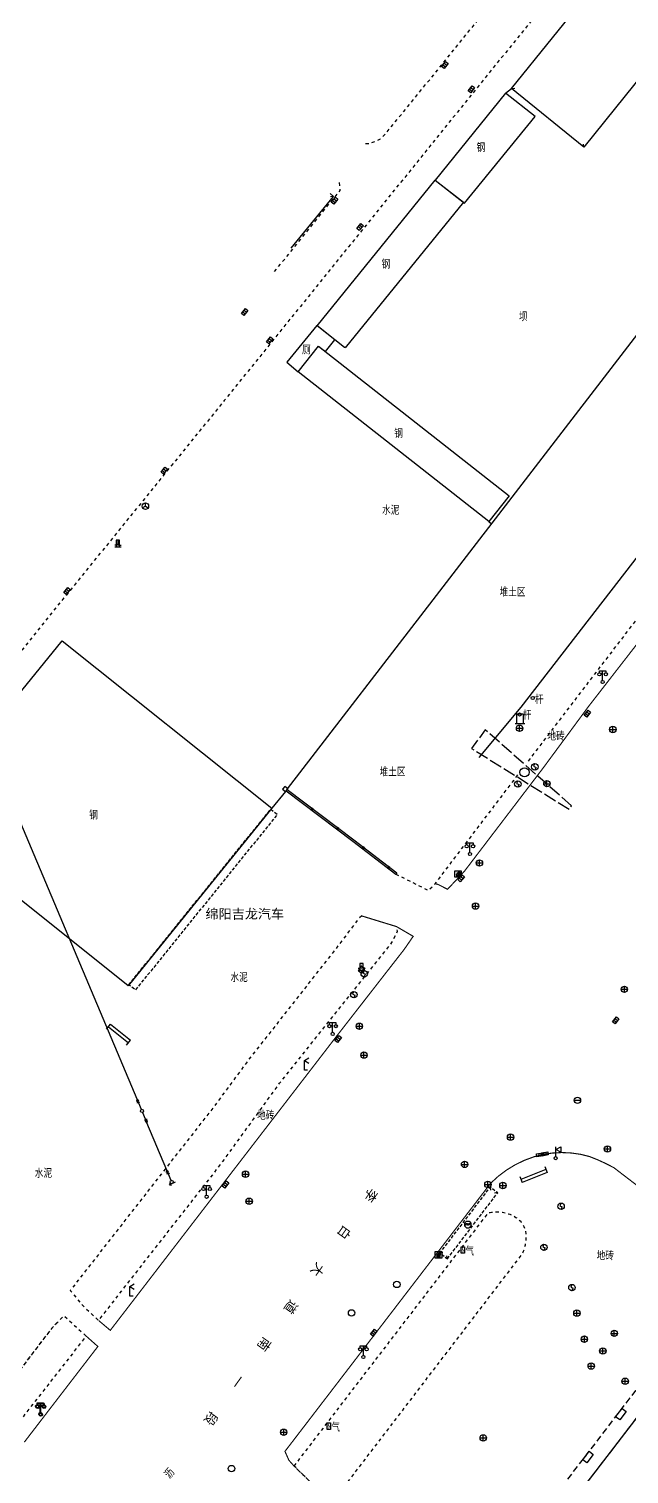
# Model space of a CAD drawing. Extents: x 5235 to 6165, y 11896 to 12757.
# Drawn here: x 5791.2 to 5884.9, y 12405 to 12630.7 of the extents above; entities that cross this region are included whole.
import ezdxf
from ezdxf.enums import TextEntityAlignment as Align

# ---------------------------------------------------------------- set-up
doc = ezdxf.new("R2010")
doc.units = 0
doc.header["$LTSCALE"] = 0.5
for name, pattern in [('X3', [5, 4, -1]), ('X32', [1.5, 1, -0.5]), ('X5', [3, 2, -1]), ('X6', [2, 1, -1])]:
    doc.linetypes.add(name, pattern=pattern)
doc.layers.get('0').update_dxf_attribs({"linetype": 'CONTINUOUS'})
for name, color, linetype in [('COMPONENT', 4, 'CONTINUOUS'), ('DLDW', 11, 'CONTINUOUS'), ('DLSS', 4, 'CONTINUOUS'), ('DMTZ', 3, 'CONTINUOUS'), ('GXYZ', 2, 'CONTINUOUS'), ('JMD', 6, 'CONTINUOUS'), ('ZJ', 7, 'CONTINUOUS')]:
    doc.layers.add(name, color=color, linetype=linetype)
doc.styles.add('HZ', font='rs.shx', dxfattribs={"width": 0.8, "bigfont": 'hztxt.shx'})
doc.styles.get("Standard").update_dxf_attribs({"font": 'rs.shx', "bigfont": 'hztxt.shx'})
doc.styles.add('宋体', font='')
doc.styles.add('竖等线体', font='simhei.ttf', dxfattribs={"width": 0.8})
doc.styles.get('宋体').set_extended_font_data('SimSun')
doc.linetypes.add('10422', pattern='A,2,[150,AAA.SHX,S=1,R=0,X=0,Y=1],2,[177,AAA.SHX,S=1,R=0,X=0,Y=0.8],1e-09', length=4)
doc.linetypes.add('444', pattern='A,4.5,[145,AAA.SHX,S=1,R=0,X=0,Y=1],4.5,-0.5,[146,AAA.SHX,S=1,R=0,X=0,Y=0],-0.5', length=10)

# ---------------------------------------------------------------- blocks, each defined once
blk = doc.blocks.new('gc041')
for p, q in [((-1, 0.5), (1, 0.5)), ((-1, -0.5), (-1, 0.5)), ((-0.33, 0.5), (-0.33, -0.5)), ((0.33, 0.5), (0.33, -0.5)), ((1, 0.5), (1, -0.5)), ((1, -0.5), (-1, -0.5))]:
    blk.add_line(p, q)
blk = doc.blocks.new('gc043')
for p, q in [((-1, 0), (1, 0)), ((0, -1), (0, 1))]:
    blk.add_line(p, q)
blk.add_circle((0, 0), 1)
blk = doc.blocks.new('gcbj0203')
for p, q in [((-0.9, 0.45), (-0.3, 1.05)), ((-0.9, 0.45), (-0.9, -0.35)), ((-0.3, 1.05), (0.5, 1.05)), ((0.5, 1.05), (1.1, 0.45)), ((1.1, 0.45), (1.1, -0.35)), ((-0.3, -0.95), (-0.9, -0.35)), ((-0.3, -0.95), (0.5, -0.95)), ((1.1, -0.35), (0.5, -0.95))]:
    blk.add_line(p, q)
blk.add_text('STOP', height=0.5).set_placement((-0.82, -0.18))
blk = doc.blocks.new('gc188')
blk.add_circle((0, 0), 1)
blk = doc.blocks.new('gc234')
at = {"linetype": 'Continuous'}
for p, q in [((-0.5, 0), (-0.5, 2)), ((-0.5, 2), (0.5, 2)), ((0.5, 0), (-0.5, 0)), ((0.5, 2), (0.5, 0))]:
    blk.add_line(p, q, dxfattribs=at)
at = {"linetype": 'Continuous', "const_width": 0.2, "flags": 128}
blk.add_lwpolyline([(0, 1.7), (-0.2, 1), (0.2, 1), (0, 0.3)], dxfattribs=at)
blk = doc.blocks.new('gcbj0305')
for points in [[(-1.01, 1.01), (1.01, 1.01), (1.01, -1.01), (-1.01, -1.01)], [(-0.47, 0.01), (-0.39, -0.06), (-0.31, 0.01), (-0.39, 0.09)], [(0.13, 0.3), (0.13, -0.79), (0.15, -0.85), (0.24, -0.85), (0.28, -0.8), (0.28, -0.15), (0.33, -0.15), (0.33, -0.8), (0.36, -0.85), (0.44, -0.85), (0.49, -0.8), (0.49, 0.3), (0.52, 0.3), (0.52, -0.11), (0.55, -0.14), (0.6, -0.14), (0.64, -0.09), (0.64, 0.43), (0.53, 0.54), (0.14, 0.54), (0.03, 0.45), (-0.06, 0.26), (-0.33, 0.26), (-0.36, 0.24), (-0.36, 0.18), (-0.34, 0.15), (-0.01, 0.14), (0.11, 0.31)], [(-0.4, -0.13), (-0.31, -0.2), (-0.25, -0.13), (-0.33, -0.06)], [(-0.4, -0.25), (-0.3, -0.25), (-0.3, -0.35), (-0.4, -0.35)]]:
    blk.add_lwpolyline(points, close=True)
blk.add_lwpolyline([(-0.6, -0.18), (-0.47, -0.82), (-0.21, -0.82), (-0.09, -0.16)])
blk.add_circle((0.3, 0.72), 0.128)
blk = doc.blocks.new('GC097')
for p, q in [((-1, 2.92), (-1, 3.52)), ((-1, 3.52), (1, 3.52)), ((0, 0.52), (0, 3.52)), ((1, 3.52), (1, 2.92))]:
    blk.add_line(p, q)
for centre in [(-1, 2.42), (0.01, 0), (1, 2.42)]:
    blk.add_circle(centre, 0.5)
blk = doc.blocks.new('gc019')
for p, q in [((0, 0.5), (0, 3.5)), ((0, 2.7), (1.6, 3.5)), ((1.6, 1.9), (0, 2.7)), ((1.6, 3.5), (1.6, 1.9))]:
    blk.add_line(p, q)
blk.add_circle((0, 0), 0.5)
blk = doc.blocks.new('GC042')
blk.add_line((-1, 0), (1, 0))
blk.add_circle((0, 0), 1)
blk = doc.blocks.new('gc050')
for p, q in [((0, 1), (-0.38, 0.18)), ((-0.38, 0.18), (0.38, -0.18)), ((0, -1), (0.38, -0.18))]:
    blk.add_line(p, q)
blk.add_circle((0, 0), 1)
blk = doc.blocks.new('gc170')
at = {"linetype": 'Continuous'}
blk.add_circle((0, 0), 0.5, dxfattribs=at)
blk = doc.blocks.new('GC038')
for p, q in [((-1.5, 0), (1.5, 0)), ((-1, 3), (1, 3)), ((-1, 0), (-1, 3)), ((1, 3), (1, 0))]:
    blk.add_line(p, q)
blk = doc.blocks.new('GC052')
for p, q in [((0, 3), (1.38, 3.81)), ((0, 0), (0, 3)), ((0, 3), (1.38, 2.19)), ((1, 0), (0, 0))]:
    blk.add_line(p, q)
blk = doc.blocks.new('gc315')
for p, q in [((-0.5, 0.5), (-1, 0.5)), ((-1, 0), (1, 0)), ((0.5, 0.5), (1, 0.5)), ((0.5, 0), (0.5, 0.5))]:
    blk.add_line(p, q)
at = {"linetype": 'Continuous'}
for p, q in [((0, 1), (-0.5, 0)), ((0, 2), (0, 1)), ((0, 1), (0.5, 0))]:
    blk.add_line(p, q, dxfattribs=at)
blk.add_lwpolyline([(-0.5, 0), (0.5, 0), (0.5, 2), (-0.5, 2)], close=True)
blk = doc.blocks.new('gc048')
for q in [(-0.87, -0.5), (0, 1), (0.87, -0.5)]:
    blk.add_line((0, 0), q)
blk.add_circle((0, 0), 1)
blk = doc.blocks.new('gc013a')
at = {"linetype": 'Continuous'}
blk.add_line((0.5, 0), (4, 0), dxfattribs=at)
at = {"linetype": 'Continuous', "flags": 128}
for points in [[(2.77, 0.35), (3.38, 0), (2.77, -0.35)], [(3.39, 0.35), (4, 0), (3.39, -0.35)]]:
    blk.add_lwpolyline(points, dxfattribs=at)
blk = doc.blocks.new('gc232')
for p, q in [((0.5, 1), (0.5, -1)), ((0.5, -1), (0.2, -0.48)), ((0.5, -1), (0.8, -0.48))]:
    blk.add_line(p, q)
blk.add_circle((0, 0), 0.5)
blk = doc.blocks.new('gc002')
at = {"linetype": 'Continuous'}
blk.add_hatch(color=256, dxfattribs=at).paths.add_polyline_path([(0.5, 0.5), (-0.5, 0.5), (-0.5, -0.5), (0.5, -0.5)])
blk.add_lwpolyline([(-0.5, -0.5), (0.5, -0.5), (0.5, 0.5), (-0.5, 0.5), (-0.5, -0.5)])
blk = doc.blocks.new('A$C28A84825')
at = {"linetype": 'Continuous', "const_width": 0.2, "flags": 128}
blk.add_lwpolyline([(0.33, 1.43), (0.13, 0.73), (0.53, 0.73), (0.33, 0.03)], dxfattribs=at)
blk = doc.blocks.new('gc314')
for p, q in [((-0.5, 0.5), (-1, 0.5)), ((-1, 0), (1, 0)), ((0.5, 0), (0.5, 0.5)), ((0.5, 0.5), (1, 0.5))]:
    blk.add_line(p, q)
blk.add_lwpolyline([(-0.5, 0), (0.5, 0), (0.5, 2), (-0.5, 2)], close=True)
blk.add_blockref('A$C28A84825', (-0.33, 0.27))

msp = doc.modelspace()

# ---------------------------------------------------------------- linework, layer by layer
at = {"layer": 'DLDW', "linetype": 'Continuous'}
for p, q in [((5803.32, 12474.47), (5803.95, 12475.25)), ((5803.64, 12474.86), (5806.78, 12472.35)), ((5803.95, 12475.25), (5807.09, 12472.74)), ((5806.46, 12471.96), (5807.09, 12472.74)), ((5871.73, 12453.02, 520.04), (5872.1, 12452.09, 520.04)), ((5867.81, 12451.46, 520.04), (5868.18, 12450.53, 520.04)), ((5871.91, 12452.56, 520.04), (5867.99, 12450.99, 520.04)), ((5872.1, 12452.09, 520.04), (5868.18, 12450.53, 520.04))]:
    msp.add_line(p, q, dxfattribs=at)
at = {"layer": 'DLDW', "linetype": 'Continuous', "flags": 128}
msp.add_lwpolyline([(5833.26, 12577.12), (5836.43, 12581.15), (5836.47, 12581.11), (5837.5, 12580.3), (5838.98, 12582.13), (5836.14, 12584.38), (5836.14, 12584.38), (5831.47, 12578.67)], close=True, dxfattribs=at)
at = {"layer": 'DLDW', "linetype": 'X3', "flags": 128}
msp.add_lwpolyline([(5875.91, 12509.36), (5862.43, 12521.23), (5860.29, 12518.33), (5875.52, 12508.82), (5875.91, 12509.36)], close=True, dxfattribs=at)
at = {"layer": 'DLDW', "linetype": 'Continuous'}
msp.add_circle((5868.56, 12514.59), 0.71, dxfattribs=at)
at = {"layer": 'DLSS', "linetype": 'Continuous'}
for p, q in [((5863.18, 12449.82, 520.04), (5863.24, 12449.33, 520.04)), ((5864.37, 12448.9, 520.04), (5863.87, 12448.84, 520.04)), ((5855.33, 12439.52, 520.04), (5855.83, 12439.58, 520.04)), ((5856.52, 12438.6, 520.04), (5856.46, 12439.09, 520.04))]:
    msp.add_line(p, q, dxfattribs=at)
at = {"layer": 'DLSS', "linetype": 'X6', "flags": 128}
for points in [[(5874.9, 12656.65), (5874.47, 12654.65), (5874.67, 12652.54), (5875.28, 12650.72), (5876.45, 12648.62), (5877.43, 12647.27), (5878.37, 12646.16), (5878.64, 12645.66), (5878.86, 12644.32), (5878.78, 12643.77), (5877.8, 12642.02), (5875.82, 12639.59), (5868.89, 12631.03), (5864.62, 12625.79), (5847.72, 12604.86), (5821.7, 12572.64), (5809.56, 12557.69), (5794.9, 12539.62), (5790.58, 12534.22), (5782.43, 12524.16), (5766.5, 12504.42), (5747.8, 12481.36), (5747.44, 12480.93), (5746.47, 12480.52), (5742.94, 12476.15), (5732.27, 12462.99), (5727.4, 12456.99), (5720.76, 12448.77), (5718.47, 12445.98), (5718.01, 12445.62), (5717.54, 12445.35), (5716.85, 12445.13), (5716, 12444.97), (5715.62, 12444.93), (5715.22, 12444.93), (5714.63, 12445.05), (5714.19, 12445.19), (5713.77, 12445.4), (5713.41, 12445.63), (5706.7, 12450.8), (5692.14, 12462.01), (5682.04, 12469.79), (5654.58, 12490.89), (5647.45, 12496.35), (5647.45, 12496.35), (5646.13, 12497.37), (5645.66, 12497.84), (5645.37, 12498.18), (5644.99, 12498.8), (5644.6, 12499.66), (5644.47, 12500.08), (5644.42, 12500.49), (5644.41, 12501.03), (5644.46, 12501.42), (5644.59, 12501.9), (5644.86, 12502.4), (5651.15, 12510.63), (5654.15, 12514.55), (5654.57, 12515.1)], [(5843.75, 12612.78), (5844.33, 12612.82), (5845.23, 12613.1), (5846.09, 12613.52), (5846.93, 12614.38), (5855.34, 12624.71), (5866.21, 12638.16), (5869.09, 12641.7), (5869.41, 12642.27), (5869.58, 12642.95), (5869.67, 12643.85), (5869.27, 12645.45), (5868.68, 12646.16), (5867.9, 12646.79)], [(5829.56, 12592.81), (5835.11, 12599.66), (5839.8, 12605.48), (5839.66, 12607.03)], [(5869.17, 12516.33), (5876.82, 12526.38), (5889.85, 12543.39), (5917.11, 12578.63), (5918.89, 12581.76)], [(5848.46, 12498.7), (5853.54, 12496.16), (5854.62, 12497.19), (5867.58, 12514.24)], [(5843.18, 12492.15), (5842.7, 12491.76), (5839.49, 12487.52), (5825.44, 12469.61), (5820, 12462.25), (5797.67, 12433.66), (5799.57, 12431.37), (5802.1, 12428.97), (5821.15, 12453.34), (5830.35, 12466.02), (5847.86, 12488), (5848.76, 12489.77), (5848.59, 12490.49)], [(5786.75, 12409.14), (5788.66, 12411.77), (5800.18, 12426.51), (5798.31, 12428.16), (5796.68, 12429.7), (5794.8, 12427.78), (5791.29, 12423.21), (5788.85, 12419.89), (5787.58, 12421.13)], [(5786.75, 12409.14), (5788.66, 12411.77), (5800.18, 12426.51), (5798.31, 12428.16), (5797.8, 12428.64)], [(5795.64, 12428.64), (5794.8, 12427.78), (5791.29, 12423.21), (5788.85, 12419.89), (5787.58, 12421.13)]]:
    msp.add_lwpolyline(points, dxfattribs=at)
at = {"layer": 'DLSS', "linetype": 'Continuous', "const_width": 0.175, "flags": 128}
for points in [[(5854.62, 12497.19), (5855.06, 12497.08), (5856.55, 12496.32), (5859.17, 12499.12), (5871.54, 12515.36), (5878.56, 12524.89), (5891.21, 12541.19), (5919.04, 12577.24), (5920.12, 12578.94), (5920.06, 12580.4), (5920.06, 12580.4), (5920.06, 12580.4)], [(5802.49, 12428.64), (5803.92, 12427.43), (5804.85, 12428.64)]]:
    msp.add_lwpolyline(points, dxfattribs=at)
at = {"layer": 'DLSS', "linetype": 'Continuous', "flags": 128}
for points in [[(5802.1, 12428.97, 0.175, 0.175, 0), (5803.92, 12427.43, 0.175, 0.175, 0), (5822.65, 12451.81, 0.175, 0.175, 0), (5839.17, 12473.29, 0.175, 0.175, 0), (5849.79, 12486.94, 0.175, 0.175, 0), (5851.19, 12488.97, 0.175, 0.175, 0), (5848.59, 12490.49, 0.175, 0.175, 0), (5843.18, 12492.15, 0, 0, 0)], [(5790.51, 12409.98, 0.175, 0.175, 0), (5801.98, 12424.91, 0.175, 0.175, 0), (5800.18, 12426.51, 0, 0, 0)]]:
    msp.add_lwpolyline(points, format="xyseb", dxfattribs=at)
at = {"layer": 'DLSS', "linetype": 'Continuous', "const_width": 0.175, "elevation": 520.04, "flags": 128}
msp.add_lwpolyline([(5832.61, 12406.22), (5831.79, 12407.14), (5831.18, 12408.53), (5863.27, 12450.4, -0.122148), (5870.04, 12454.54, -0.147537), (5878.7, 12454.58, -0.035975), (5882.51, 12452.83), (5926.85, 12418.81)], format="xyb", dxfattribs=at)
at = {"layer": 'DLSS', "linetype": 'X32', "elevation": 520.04, "flags": 128}
msp.add_lwpolyline([(5856.52, 12438.6), (5864.37, 12448.9), (5863.18, 12449.82), (5855.33, 12439.52)], close=True, dxfattribs=at)
at = {"layer": 'DLSS', "linetype": 'X6', "elevation": 520.04, "flags": 128}
msp.add_lwpolyline([(5832.61, 12406.22), (5862.94, 12445.81, -0.171128), (5866.74, 12445.36, -0.320839), (5868.77, 12441.74, -0.087862), (5868.24, 12439.46), (5838.66, 12400.77), (5836.29, 12402.64), (5832.61, 12406.22), (5832.61, 12406.22), (5832.61, 12406.22)], format="xyb", dxfattribs=at)
at = {"layer": 'DLSS', "linetype": 'Continuous', "const_width": 0.175, "elevation": 520.04, "flags": 128}
msp.add_lwpolyline([(5832.61, 12406.22), (5831.79, 12407.14), (5831.18, 12408.53), (5835.49, 12414.15)], dxfattribs=at)
at = {"layer": 'DLSS', "linetype": 'X6', "elevation": 520.04, "flags": 128}
for points in [[(5832.61, 12406.22), (5835.49, 12409.98)], [(5835.49, 12403.41), (5832.61, 12406.22), (5832.61, 12406.22), (5832.61, 12406.22)]]:
    msp.add_lwpolyline(points, dxfattribs=at)
at = {"layer": 'DMTZ', "linetype": '10422', "flags": 128}
msp.add_lwpolyline([(5861.49, 12516.9), (5868.04, 12524.76), (5894.86, 12559.5), (5908.27, 12577.08), (5913.07, 12583.62)], dxfattribs=at)
at = {"layer": 'GXYZ', "linetype": 'Continuous'}
for p, q in [((5808.09, 12463.53), (5781.54, 12526.55)), ((5812.74, 12452.44), (5809.64, 12459.84))]:
    msp.add_line(p, q, dxfattribs=at)
at = {"layer": 'GXYZ', "linetype": 'Continuous', "flags": 128}
msp.add_lwpolyline([(5843.65, 12483.99), (5843.16, 12483.19), (5842.63, 12483.51), (5843.12, 12484.32)], close=True, dxfattribs=at)
at = {"layer": 'JMD', "linetype": 'Continuous'}
for p, q in [((5866.55, 12621.37), (5867.04, 12621.42)), ((5877.83, 12612.22), (5877.78, 12612.71)), ((5838.77, 12604.52), (5838.27, 12604.47))]:
    msp.add_line(p, q, dxfattribs=at)
at = {"layer": 'JMD', "linetype": 'Continuous', "flags": 128}
for points in [[(5885.7, 12645.17), (5896.97, 12636.08), (5877.83, 12612.22), (5866.55, 12621.37)], [(5859.22, 12603.49), (5870.24, 12617.04), (5865.61, 12620.65), (5854.61, 12607.09)], [(5859.05, 12603.62), (5840.58, 12580.91), (5840.51, 12580.97), (5840.49, 12580.93), (5836.18, 12584.34), (5854.61, 12607.09)], [(5836.43, 12581.15), (5866.14, 12557.77), (5862.98, 12553.75), (5833.26, 12577.12)], [(5796.43, 12535.14), (5829.11, 12509), (5806.69, 12481.24), (5780.59, 12502.12), (5776.76, 12497.55), (5778.18, 12496.36), (5749.75, 12461.22), (5741.87, 12467.94), (5796.43, 12535.14)], [(5831.6, 12512), (5831.17, 12512.37), (5830.81, 12511.93), (5831.24, 12511.57)], [(5883.78, 12415.22), (5884.42, 12414.73), (5883.41, 12413.43), (5882.78, 12413.92)]]:
    msp.add_lwpolyline(points, close=True, dxfattribs=at)
at = {"layer": 'JMD', "linetype": '444', "flags": 128}
for points in [[(5865.61, 12620.65), (5866.55, 12621.37)], [(5831.58, 12512.02), (5854.81, 12542.21), (5885.2, 12581.74), (5895.49, 12595.17)], [(5862.98, 12553.75), (5863.4, 12553.38)], [(5831.24, 12511.57), (5829.11, 12509)]]:
    msp.add_lwpolyline(points, dxfattribs=at)
at = {"layer": 'JMD', "linetype": 'Continuous', "flags": 128}
for points in [[(5832.14, 12596.44), (5838.77, 12604.52), (5838.21, 12604.98)], [(5831.51, 12511.89), (5841.94, 12504.02), (5848.62, 12498.9), (5848.46, 12498.7)]]:
    msp.add_lwpolyline(points, dxfattribs=at)
at = {"layer": 'JMD', "color": 7, "linetype": 'Continuous', "flags": 128}
msp.add_lwpolyline([(5831.35, 12511.7), (5841.79, 12503.82), (5848.46, 12498.7)], dxfattribs=at)
at = {"layer": 'JMD', "linetype": 'X32', "flags": 128}
msp.add_lwpolyline([(5806.82, 12481.41), (5828.97, 12508.83), (5829.98, 12508.01), (5807.84, 12480.59)], close=True, dxfattribs=at)
at = {"layer": 'JMD', "linetype": 'X5', "elevation": 520.04, "flags": 128}
msp.add_lwpolyline([(5919.49, 12409.06), (5907.49, 12418.23), (5887.42, 12415.57), (5844.67, 12359.86), (5847.86, 12335.73), (5878.6, 12312.15), (5877.04, 12310.08), (5845.34, 12334.47), (5841.9, 12360.55), (5885.93, 12418.03), (5908.42, 12421.02), (5921.15, 12411.26)], dxfattribs=at)
at = {"layer": 'JMD', "linetype": 'Continuous', "elevation": 520.04, "flags": 128}
msp.add_lwpolyline([(5919.49, 12409.06), (5907.49, 12418.23), (5887.42, 12415.57), (5844.67, 12359.86), (5847.86, 12335.73), (5878.6, 12312.15), (5881.76, 12316.29), (5876.23, 12320.53), (5875.74, 12319.88), (5868.84, 12325.17), (5869.33, 12325.81), (5864.95, 12329.17, -0.354093), (5864.69, 12331.05), (5868.28, 12335.75)], format="xyb", dxfattribs=at)
msp.add_lwpolyline([(5878.66, 12408.54), (5879.29, 12408.05), (5878.29, 12406.75), (5877.66, 12407.23)], close=True, dxfattribs=at)

# ---------------------------------------------------------------- block references
at = {"layer": 'COMPONENT', "linetype": 'Continuous', "xscale": 0.5, "yscale": 0.5}
for name, p in [('gcbj0305', (5858.18, 12498.71)), ('gcbj0203', (5859.65, 12443.94, 520.04)), ('gcbj0305', (5855.14, 12439.22, 520.04))]:
    msp.add_blockref(name, p, dxfattribs=at)
at = {"layer": 'DLDW', "linetype": 'Continuous', "xscale": 0.5, "yscale": 0.5}
for name, p in [('GC097', (5880.75, 12528.69)), ('GC097', (5860.04, 12501.83)), ('GC097', (5838.62, 12473.73)), ('gc019', (5873.43, 12454.32, 520.04)), ('GC097', (5818.95, 12448.29)), ('GC097', (5843.41, 12423.27, 520.04)), ('GC097', (5793, 12414.36)), ('GC097', (5793, 12414.36)), ('GC097', (5793.1, 12414.26, 526.55))]:
    msp.add_blockref(name, p, dxfattribs=at)
at = {"layer": 'DLSS', "linetype": 'Continuous', "xscale": 0.5, "yscale": 0.5}
for name, p in [('GC038', (5867.86, 12522.2)), ('GC052', (5834.21, 12468.07)), ('GC052', (5806.98, 12432.77))]:
    msp.add_blockref(name, p, dxfattribs=at)
at = {"layer": 'GXYZ', "linetype": 'Continuous'}
for name, p, xscale, yscale, zscale, rotation in [('gc041', (5856.13, 12625.06), 0.4999999999999999, 0.4999999999999999, 0.4999999999999999, 51.41188981279502), ('gc041', (5860.27, 12621.27), 0.5, 0.5, 0.5, 53.42313031718394), ('gc041', (5838.92, 12603.86), 0.5, 0.5, 0.5, 51.1905497214261), ('gc041', (5842.91, 12599.74), 0.4999999999999999, 0.4999999999999999, 0.4999999999999999, 229.7482581503602), ('gc041', (5824.89, 12586.47), 0.5, 0.5, 0.5, 52.041390200076), ('gc041', (5828.78, 12582.06), 0.5, 0.5, 0.5, 51.09174691290546), ('gc041', (5812.34, 12561.72), 0.5, 0.5, 0.5, 52.71821106025818), ('gc041', (5797.16, 12542.89), 0.5, 0.5, 0.5, 51.99994967668813), ('gc041', (5878.37, 12523.75), 0.5, 0.5, 0.5, 53.15006794607562), ('gc041', (5858.68, 12498.04), 0.5, 0.5, 0.5, 47.37249154716495), ('gc041', (5882.79, 12475.86, 520.04), 0.5, 0.5, 0.5, 52.89921752868704), ('gc041', (5839.49, 12472.94), 0.5, 0.5, 0.5, 52.0572331482777), ('gc041', (5871.74, 12454.99, 520.04), 0.4999999999999998, 0.4999999999999998, 0.4999999999999998, 9.614967985376), ('gc041', (5870.95, 12454.84, 520.04), 0.4999999999999998, 0.4999999999999998, 0.4999999999999998, 9.614967985376), ('gc232', (5813.51, 12450.59), 0.5, 0.5, 0.5, 294.5727376467157), ('gc041', (5821.9, 12450.21), 0.5, 0.5, 0.5, 52.0572331482777), ('gc041', (5845.03, 12427.07, 520.04), 0.4999999999999999, 0.4999999999999999, 0.4999999999999999, 52.1411588371382)]:
    msp.add_blockref(name, p, dxfattribs=dict(at, xscale=xscale, yscale=yscale, zscale=zscale, rotation=rotation))
at = {"layer": 'GXYZ', "linetype": 'Continuous', "xscale": 0.5, "yscale": 0.5}
for name, p in [('gc048', (5809.4, 12556.16)), ('gc315', (5805.11, 12549.83)), ('gc170', (5869.85, 12526.2)), ('gc170', (5867.8, 12523.62)), ('gc043', (5867.79, 12521.47)), ('gc043', (5882.34, 12521.27)), ('gc050', (5870.17, 12515.44)), ('gc050', (5867.52, 12512.77)), ('gc043', (5872.06, 12512.81)), ('gc043', (5861.52, 12500.43)), ('gc043', (5860.92, 12493.7)), ('gc314', (5843.12, 12483.71)), ('gc050', (5843.55, 12483.13)), ('gc050', (5841.93, 12479.86)), ('gc043', (5884.14, 12480.7, 520.04)), ('gc043', (5842.79, 12474.93)), ('gc043', (5843.51, 12470.42)), ('GC042', (5876.82, 12463.36, 520.04)), ('gc170', (5808.87, 12461.68)), ('gc043', (5866.38, 12457.61, 520.04)), ('gc043', (5881.5, 12455.76, 520.04)), ('gc043', (5859.21, 12453.35, 520.04)), ('gc043', (5825.03, 12451.82)), ('gc043', (5862.85, 12450.22, 520.04)), ('gc043', (5865.19, 12450.05, 520.04)), ('gc043', (5825.59, 12447.59)), ('gc050', (5874.27, 12446.81, 520.04)), ('gc050', (5871.59, 12440.39, 520.04)), ('gc188', (5848.63, 12434.6, 520.04)), ('gc050', (5875.96, 12434.11, 520.04)), ('gc188', (5841.57, 12430.15, 520.04)), ('gc043', (5876.73, 12430.12, 520.04)), ('gc043', (5877.9, 12426.05, 520.04)), ('gc043', (5882.57, 12426.96, 520.04)), ('gc043', (5880.78, 12424.21, 520.04)), ('gc043', (5878.97, 12421.85, 520.04)), ('gc043', (5884.27, 12419.48, 520.04)), ('gc043', (5830.98, 12411.52, 520.04)), ('gc043', (5830.98, 12411.52, 520.04)), ('gc043', (5862.12, 12410.63, 520.04)), ('gc188', (5822.84, 12405.84, 520.04)), ('gc188', (5822.84, 12405.84, 520.04))]:
    msp.add_blockref(name, p, dxfattribs=at)
at = {"layer": 'GXYZ', "linetype": 'Continuous'}
for p, xscale, yscale, rotation in [((5808.87, 12461.68), 0.4999999999999999, 0.4999999999999999, 112.8446239384993), ((5808.87, 12461.68), 0.4999999999999999, 0.4999999999999999, 292.7296259785998), ((5813.51, 12450.59), 0.5, 0.5, 112.7296259785998)]:
    msp.add_blockref('gc013a', p, dxfattribs=dict(at, xscale=xscale, yscale=yscale, rotation=rotation))
at = {"layer": 'GXYZ', "linetype": 'Continuous', "xscale": 0.5, "yscale": 0.5, "zscale": 0.5}
for p in [(5858.93, 12439.49, 520.04), (5838.01, 12411.97, 520.04)]:
    msp.add_blockref('gc234', p, dxfattribs=at)
at = {"layer": 'JMD', "linetype": 'Continuous', "xscale": 0.25, "yscale": 0.25}
for p, rotation in [((5835.41, 12508.79), 322.9449503021122), ((5839.4, 12505.77), 322.9449503021122), ((5843.39, 12502.75), 322.5167076021514), ((5847.35, 12499.71), 322.5167076021514)]:
    msp.add_blockref('gc002', p, dxfattribs=dict(at, rotation=rotation))

# ---------------------------------------------------------------- texts
at = {"layer": 'DLDW', "linetype": 'Continuous', "style": 'HZ', "width": 0.8}
msp.add_text('厕', height=1.25, dxfattribs=at).set_placement((5834.52, 12580.64), align=Align.MIDDLE)
at = {"layer": 'DLSS', "linetype": 'Continuous', "style": '竖等线体'}
msp.add_text('李     白     大     道     南     一     段', height=1.5, rotation=234.4656, dxfattribs=at).set_placement((5832.14, 12431.05), align=Align.MIDDLE)
at = {"layer": 'DLSS', "linetype": 'Continuous', "style": 'HZ', "width": 0.8}
msp.add_text('沥', height=1.25, rotation=48.8637, dxfattribs=at).set_placement((5813.1, 12405.14), align=Align.MIDDLE)
at = {"layer": 'DMTZ', "linetype": 'Continuous', "style": 'HZ', "width": 0.8}
for s, p in [('坝', (5868.37, 12585.84)), ('水泥', (5847.68, 12555.62)), ('堆土区', (5866.69, 12542.84)), ('地砖', (5873.48, 12520.33)), ('堆土区', (5847.97, 12514.74)), ('水泥', (5824.02, 12482.64)), ('地砖', (5828.18, 12461.1)), ('水泥', (5793.49, 12452.05)), ('地砖', (5881.16, 12439.18, 520.04))]:
    msp.add_text(s, height=1.25, dxfattribs=at).set_placement(p, align=Align.MIDDLE)
at = {"layer": 'GXYZ', "linetype": 'Continuous', "style": 'HZ', "width": 0.8}
for s, p in [('杆', (5870.85, 12526.05)), ('杆', (5868.97, 12523.64)), ('气', (5860.02, 12439.91, 520.04)), ('气', (5839.1, 12412.4, 520.04))]:
    msp.add_text(s, height=1.25, dxfattribs=at).set_placement(p, align=Align.MIDDLE)
at = {"layer": 'JMD', "linetype": 'Continuous', "style": 'HZ', "width": 0.8}
for p in [(5862.43, 12612.09), (5847.61, 12593.89), (5849.58, 12567.45), (5801.98, 12507.85)]:
    msp.add_text('钢', height=1.25, dxfattribs=at).set_placement(p, align=Align.MIDDLE_RIGHT)
at = {"layer": 'ZJ', "linetype": 'Continuous', "style": '宋体'}
msp.add_text('绵阳吉龙汽车', height=1.5, dxfattribs=at).set_placement((5831.05, 12492.47), align=Align.MIDDLE_RIGHT)

doc.saveas('drawing.dxf')
